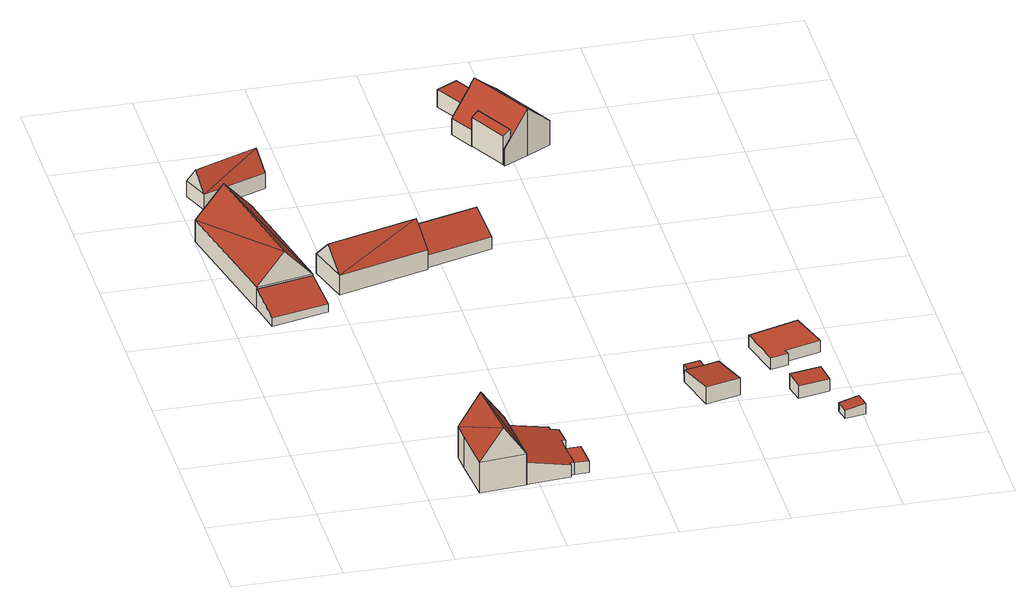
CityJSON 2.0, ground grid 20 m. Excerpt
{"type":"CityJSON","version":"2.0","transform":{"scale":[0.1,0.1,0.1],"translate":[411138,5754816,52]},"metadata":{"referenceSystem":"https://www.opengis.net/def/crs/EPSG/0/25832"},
"CityObjects":{
"building1":{"type":"Building","attributes":{"Gemeindeschluessel":"05515000","Geometrietyp2DReferenz":"3000","function":"31001_2700","roofType":"2100","measuredHeight":4.08},"geometry":[{"type":"Solid","lod":"2","boundaries":[[[[0,1,2,3]],[[4,5,1,0]],[[6,7,5,4]],[[3,2,7,6]],[[4,0,3,6]],[[1,5,7,2]]]],"semantics":{"surfaces":[{"type":"WallSurface"},{"type":"RoofSurface"},{"type":"GroundSurface"}],"values":[[0,0,0,0,1,2]]}}]},
"building2":{"type":"Building","attributes":{"Gemeindeschluessel":"05515000","Geometrietyp2DReferenz":"3000","function":"31001_2700","roofType":"3100","measuredHeight":10.45},"geometry":[{"type":"Solid","lod":"2","boundaries":[[[[8,9,10,11]],[[12,13,9,8]],[[14,15,13,12]],[[11,10,15,14]],[[8,16,12]],[[14,17,11]],[[17,16,8]],[[8,11,17]],[[14,12,16]],[[16,17,14]],[[9,13,15,10]]]],"semantics":{"surfaces":[{"type":"WallSurface"},{"type":"RoofSurface"},{"type":"GroundSurface"}],"values":[[0,0,0,0,0,0,1,1,1,1,2]]}}]},
"building3":{"type":"Building","attributes":{"Gemeindeschluessel":"05515000","Geometrietyp2DReferenz":"3000","function":"31001_1000","roofType":"5000","measuredHeight":12.35},"geometry":[{"type":"Solid","lod":"2","boundaries":[[[[18,19,20,21]],[[22,23,19,18]],[[24,25,23,22]],[[26,27,25,24]],[[28,29,27,26]],[[21,20,29,28]],[[21,28,30,18]],[[31,18,30]],[[30,26,31]],[[24,22,31,26]],[[28,26,30]],[[31,22,18]],[[19,23,25,27,29,20]]]],"semantics":{"surfaces":[{"type":"WallSurface"},{"type":"RoofSurface"},{"type":"GroundSurface"}],"values":[[0,0,0,0,0,0,1,1,1,1,0,0,2]]}}]},
"building4":{"type":"Building","attributes":{"Gemeindeschluessel":"05515000","Geometrietyp2DReferenz":"3000","function":"31001_2700","roofType":"3100","measuredHeight":6.87},"geometry":[{"type":"Solid","lod":"2","boundaries":[[[[32,33,34,35]],[[36,37,33,32]],[[38,39,37,36]],[[35,34,39,38]],[[32,40,36]],[[38,41,35]],[[41,40,32]],[[32,35,41]],[[40,41,38]],[[38,36,40]],[[33,37,39,34]]]],"semantics":{"surfaces":[{"type":"WallSurface"},{"type":"RoofSurface"},{"type":"GroundSurface"}],"values":[[0,0,0,0,0,0,1,1,1,1,2]]}}]},
"building5":{"type":"Building","attributes":{"Gemeindeschluessel":"05515000","Geometrietyp2DReferenz":"3000","function":"31001_2700"},"children":["building5-1","building5-2"]},
"building5-1":{"type":"BuildingPart","attributes":{"roofType":"2100","measuredHeight":2.46},"parents":["building5"],"geometry":[{"type":"Solid","lod":"2","boundaries":[[[[42,43,44,45,46]],[[47,48,43,42]],[[49,50,51,48,47]],[[47,42,46,49]],[[43,48,51,44]],[[50,49,46,45]],[[44,51,50,45]]]],"semantics":{"surfaces":[{"type":"WallSurface"},{"type":"RoofSurface"},{"type":"GroundSurface"},{"type":"ClosureSurface"}],"values":[[0,0,0,1,2,0,3]]}}]},
"building5-2":{"type":"BuildingPart","attributes":{"roofType":"2100","measuredHeight":4.6},"parents":["building5"],"geometry":[{"type":"Solid","lod":"2","boundaries":[[[[52,53,54,55]],[[56,57,53,52]],[[58,59,57,56]],[[60,61,59,58]],[[62,63,61,60]],[[64,65,63,62]],[[45,44,65,64]],[[66,67,51,50]],[[68,69,67,66]],[[70,71,69,68]],[[55,54,71,70]],[[68,66,50,45,64,62,60,58,56,52,55,70]],[[53,57,59,61,63,65,44,51,67,69,71,54]],[[44,45,50,51]]]],"semantics":{"surfaces":[{"type":"WallSurface"},{"type":"RoofSurface"},{"type":"GroundSurface"},{"type":"ClosureSurface"}],"values":[[0,0,0,0,0,0,0,0,0,0,0,1,2,3]]}}]},
"building6":{"type":"Building","attributes":{"Gemeindeschluessel":"05515000","Geometrietyp2DReferenz":"3000","function":"31001_2700","roofType":"3100","measuredHeight":8.21},"geometry":[{"type":"Solid","lod":"2","boundaries":[[[[72,73,74,75]],[[76,77,73,72]],[[78,79,77,76]],[[80,81,79,78]],[[82,83,81,80]],[[75,74,83,82]],[[75,82,84,85]],[[85,86,75]],[[86,85,87,76]],[[76,72,86]],[[87,78,76]],[[87,85,84,80,78]],[[84,82,80]],[[86,72,75]],[[73,77,79,81,83,74]]]],"semantics":{"surfaces":[{"type":"WallSurface"},{"type":"RoofSurface"},{"type":"GroundSurface"}],"values":[[0,0,0,0,0,0,1,1,1,1,0,0,0,0,2]]}}]},
"building7":{"type":"Building","attributes":{"Gemeindeschluessel":"05515000","Geometrietyp2DReferenz":"3000","function":"31001_2460","roofType":"2100","measuredHeight":5.54},"geometry":[{"type":"Solid","lod":"2","boundaries":[[[[88,89,90,91]],[[92,93,89,88]],[[94,95,93,92]],[[91,90,95,94]],[[92,88,91,94]],[[89,93,95,90]]]],"semantics":{"surfaces":[{"type":"WallSurface"},{"type":"RoofSurface"},{"type":"GroundSurface"}],"values":[[0,0,0,0,1,2]]}}]},
"building8":{"type":"Building","attributes":{"Gemeindeschluessel":"05515000","Geometrietyp2DReferenz":"3000","function":"31001_1310","roofType":"2100","measuredHeight":2.08},"geometry":[{"type":"Solid","lod":"2","boundaries":[[[[96,97,98,99]],[[100,101,97,96]],[[102,103,101,100]],[[99,98,103,102]],[[100,96,99,102]],[[97,101,103,98]]]],"semantics":{"surfaces":[{"type":"WallSurface"},{"type":"RoofSurface"},{"type":"GroundSurface"}],"values":[[0,0,0,0,1,2]]}}]},
"building9":{"type":"Building","attributes":{"Gemeindeschluessel":"05515000","Geometrietyp2DReferenz":"3000","function":"31001_1310","roofType":"2100","measuredHeight":3.43},"geometry":[{"type":"Solid","lod":"2","boundaries":[[[[104,105,106,107]],[[108,109,105,104]],[[110,111,109,108]],[[112,113,111,110]],[[114,115,113,112]],[[107,106,115,114]],[[112,110,108,104,107,114]],[[105,109,111,113,115,106]]]],"semantics":{"surfaces":[{"type":"WallSurface"},{"type":"RoofSurface"},{"type":"GroundSurface"}],"values":[[0,0,0,0,0,0,1,2]]}}]},
"building10":{"type":"Building","attributes":{"Gemeindeschluessel":"05515000","Geometrietyp2DReferenz":"3000","function":"51009_1610","roofType":"2100","measuredHeight":6.57},"geometry":[{"type":"Solid","lod":"2","boundaries":[[[[116,117,118,119]],[[120,121,117,116]],[[122,123,121,120]],[[119,118,123,122]],[[120,116,119,122]],[[117,121,123,118]]]],"semantics":{"surfaces":[{"type":"WallSurface"},{"type":"RoofSurface"},{"type":"GroundSurface"}],"values":[[0,0,0,0,1,2]]}}]},
"building11":{"type":"Building","attributes":{"name":"Middendorf","Gemeindeschluessel":"05515000","Geometrietyp2DReferenz":"3000","function":"31001_1100"},"address":[{"country":"Germany","locality":"Münster","thoroughfareNumber":"121","thoroughfareName":"Münsterstraße"}],"children":["building11-1","building11-2"]},
"building11-1":{"type":"BuildingPart","attributes":{"roofType":"3100","measuredHeight":9.4},"parents":["building11"],"geometry":[{"type":"Solid","lod":"2","boundaries":[[[[124,125,126,127]],[[128,129,125,124]],[[130,131,129,128]],[[132,133,131,130]],[[134,135,136,133,132]],[[137,138,139]],[[140,141,137,139]],[[142,143,141,140]],[[144,145,143,142]],[[146,147,145,144]],[[148,149,147,146]],[[127,126,149,148]],[[142,140,139,150,144]],[[134,132,130,128,124,127,148,146,144,150]],[[125,129,131,133,136,151,137,141,143,145,147,149,126]],[[135,134,150,152]],[[136,135,152,151]],[[138,152,150,139]],[[152,138,137,151]]]],"semantics":{"surfaces":[{"type":"WallSurface"},{"type":"RoofSurface"},{"type":"GroundSurface"},{"type":"ClosureSurface"}],"values":[[0,0,0,0,0,0,0,0,0,0,0,0,1,1,2,0,3,0,3]]}}]},
"building11-2":{"type":"BuildingPart","attributes":{"roofType":"1000","measuredHeight":3.5},"parents":["building11"],"geometry":[{"type":"Solid","lod":"2","boundaries":[[[[153,154,136,135]],[[155,156,154,153]],[[138,137,156,155]],[[155,153,135,152,138]],[[154,156,137,151,136]],[[151,152,135,136]],[[137,138,152,151]]]],"semantics":{"surfaces":[{"type":"WallSurface"},{"type":"RoofSurface"},{"type":"GroundSurface"},{"type":"ClosureSurface"}],"values":[[0,0,0,1,2,3,3]]}}]},
"building12":{"type":"Building","attributes":{"Gemeindeschluessel":"05515000","Geometrietyp2DReferenz":"3000","function":"31001_2700","roofType":"2100","measuredHeight":2.97},"geometry":[{"type":"Solid","lod":"2","boundaries":[[[[157,158,159,160]],[[161,162,158,157]],[[163,164,162,161]],[[160,159,164,163]],[[161,157,160,163]],[[158,162,164,159]]]],"semantics":{"surfaces":[{"type":"WallSurface"},{"type":"RoofSurface"},{"type":"GroundSurface"}],"values":[[0,0,0,0,1,2]]}}]},
"building13":{"type":"Building","attributes":{"Gemeindeschluessel":"05515000","Geometrietyp2DReferenz":"3000","function":"51009_1610","roofType":"2100","measuredHeight":2.22},"geometry":[{"type":"Solid","lod":"2","boundaries":[[[[165,166,167,168]],[[169,170,166,165]],[[171,172,170,169]],[[168,167,172,171]],[[169,165,168,171]],[[166,170,172,167]]]],"semantics":{"surfaces":[{"type":"WallSurface"},{"type":"RoofSurface"},{"type":"GroundSurface"}],"values":[[0,0,0,0,1,2]]}}]},
"building14":{"type":"Building","attributes":{"Gemeindeschluessel":"05515000","Geometrietyp2DReferenz":"3000","function":"31001_2700","roofType":"1000","measuredHeight":2.43},"geometry":[{"type":"Solid","lod":"2","boundaries":[[[[173,174,175,176]],[[177,178,174,173]],[[179,180,178,177]],[[181,182,180,179]],[[183,184,182,181]],[[176,175,184,183]],[[181,179,177,173,176,183]],[[174,178,180,182,184,175]]]],"semantics":{"surfaces":[{"type":"WallSurface"},{"type":"RoofSurface"},{"type":"GroundSurface"}],"values":[[0,0,0,0,0,0,1,2]]}}]}
},
"vertices":[
[53,685,48],[53,685,8],[66,622,8],[66,622,25],[159,707,48],[159,707,8],[172,645,25],[172,645,8],
[1,928,51],[1,928,7],[53,685,7],[53,685,51],[107,950,51],[107,950,7],[159,707,51],[159,707,7],[54,939,111],[106,696,111],
[377,12,69],[377,12,6],[370,100,6],[370,100,69],[292,4,69],[292,4,6],[285,92,69],[285,92,6],[282,128,69],[282,128,6],[367,140,69],[367,140,6],[324,134,130],[335,8,130],
[40,1025,39],[40,1025,7],[159,1071,7],[159,1071,39],[20,1076,39],[20,1076,7],[139,1122,39],[139,1122,7],[30,1050,76],[149,1097,76],
[489,77,30],[489,77,7],[462,75,7],[462,75,30],[462,75,31],[492,26,30],[492,26,7],[466,25,31],[466,25,30],[466,25,7],
[367,140,53],[367,140,7],[370,100,7],[370,100,53],[448,147,33],[448,147,7],[449,140,33],[449,140,7],[465,141,29],[465,141,7],[469,105,28],[469,105,7],[461,104,30],[461,104,7],[457,24,32],[457,24,7],[458,18,32],[458,18,7],[377,12,52],[377,12,7],
[181,774,49],[181,774,9],[204,694,9],[204,694,49],[350,821,49],[350,821,9],[356,798,49],[356,798,9],[371,744,49],[371,744,9],[372,741,49],[372,741,9],[371,744,53],[361,781,91],[193,734,91],[356,798,73],
[495,779,36],[495,779,11],[481,832,11],[481,832,67],[371,744,36],[371,744,11],[356,798,67],[356,798,11],
[725,299,31],[725,299,12],[729,279,12],[729,279,32],[755,305,31],[755,305,12],[759,286,32],[759,286,12],
[721,277,33],[721,277,10],[741,195,10],[741,195,45],[729,279,33],[729,279,10],[759,286,33],[759,286,10],[786,292,33],[786,292,10],[805,210,45],[805,210,10],
[576,1036,75],[576,1036,18],[590,1043,18],[590,1043,84],[537,1109,76],[537,1109,18],[550,1116,84],[550,1116,18],
[550,1116,68],[550,1116,17],[590,1043,17],[590,1043,67],[537,1109,50],[537,1109,17],[512,1155,50],[512,1155,17],[550,1175,100],[550,1175,17],[550,1176,100],[550,1176,52],[550,1176,17],[589,1197,17],[589,1197,52],[589,1197,81],[603,1205,68],[603,1205,17],[670,1083,67],[670,1083,17],[625,1058,111],[625,1058,17],[578,1033,50],[578,1033,17],[576,1036,50],[576,1036,17],[558,1180,111],[558,1180,17],[558,1180,52],
[509,1250,52],[509,1250,17],[548,1272,52],[548,1272,17],
[893,206,44],[893,206,14],[900,170,14],[900,170,39],[951,217,44],[951,217,14],[958,181,39],[958,181,14],
[996,121,36],[996,121,14],[959,114,14],[959,114,31],[1002,93,36],[1002,93,14],[964,86,31],[964,86,14],
[875,274,38],[875,274,14],[908,282,14],[908,282,38],[855,356,38],[855,356,14],[949,385,38],[949,385,14],[972,311,38],[972,311,14],[905,293,38],[905,293,14]
]}
